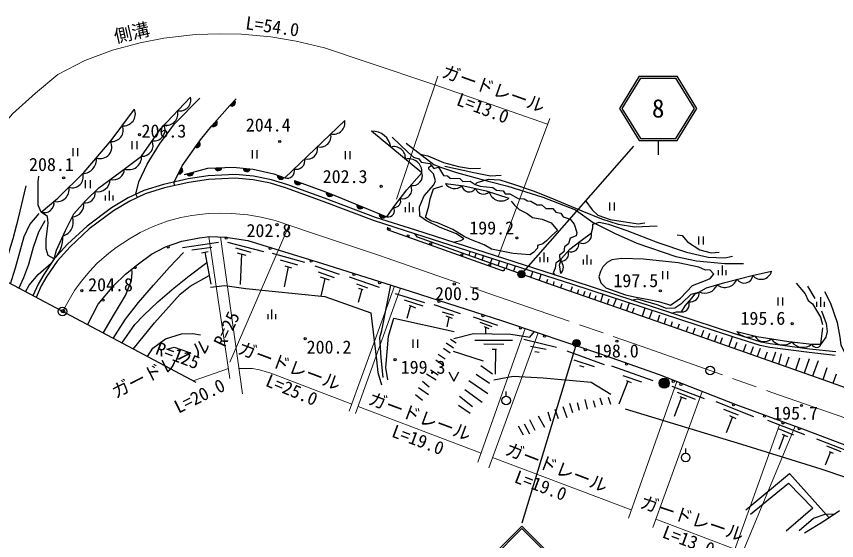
# Model space of a CAD drawing. Units: millimetres at full size, sheet at 1:1000; details may follow other scales. Extents: x 40000 to 2497605, y 20000 to 1622130.
# Drawn here: x 97594 to 211817, y 262159 to 335225 of the extents above; entities that cross this region are included whole.
import ezdxf
from ezdxf.enums import TextEntityAlignment as Align

# ---------------------------------------------------------------- set-up
doc = ezdxf.new("R2010")
doc.units = ezdxf.units.MM
doc.header["$LTSCALE"] = 1000
doc.header["$PDMODE"] = 32
doc.header["$PDSIZE"] = 500
doc.linetypes.add('CHAIN', pattern=[18.5, 12, -1.5, 3.5, -1.5])
for name, color, linetype, lineweight in [('M-BGD', 7, 'Continuous', 25), ('M-BMK', 2, 'CHAIN', 13), ('M-BMK-OTRS', 5, 'Continuous', 25), ('M-BMK-SRVR', 3, 'Continuous', 25), ('M-STR-HTXT', 7, 'Continuous', 13), ('M-STR-STRC', 7, 'Continuous', 25)]:
    doc.layers.add(name, color=color, linetype=linetype, lineweight=lineweight)
doc.layers.add('M-OTRS', color=6, linetype='Continuous')
doc.styles.add('ＭＳ ゴシック', font='')
doc.styles.get('ＭＳ ゴシック').set_extended_font_data('MS Gothic')

msp = doc.modelspace()

# ---------------------------------------------------------------- hatches: boundary and pattern name
at = {"layer": 'M-BGD'}
for points in [[(127327, 322807, 0.82183), (128006, 323528)], [(124808, 319958, 0.82183), (125464, 320700)], [(122479, 316977, 0.82183), (123061, 317778)], [(120126, 313271, 0.82183), (120555, 314164)], [(125224, 314119, 0.82183), (126214, 314157)], [(121323, 313292, 0.82183), (122279, 313551)], [(129177, 314071, 0.82183), (130162, 313967)], [(133944, 313103, 0.82183), (134878, 312773)], [(136303, 312337, 0.82183), (137235, 311999)], [(140757, 310720, 0.82183), (141679, 310358)], [(144993, 309007, 0.82183), (145910, 308632)], [(148122, 307729, 0.82183), (149039, 307354)], [(188516, 284109, 1), (187116, 284109, 1)]]:
    msp.add_hatch(color=256, dxfattribs=at).paths.add_polyline_path(points)
at = {"layer": 'M-STR-STRC'}
for points in [[(167416, 299290, 1), (168416, 299290, 1)], [(175100, 289691, 1), (176100, 289691, 1)]]:
    msp.add_hatch(color=256, dxfattribs=at).paths.add_polyline_path(points)

# ---------------------------------------------------------------- linework, layer by layer
at = {"layer": 'M-BGD'}
for p, q in [((113677, 317820), (113677, 316702)), ((114344, 317820), (114344, 316702)), ((105457, 316866), (105457, 315748)), ((106124, 316866), (106124, 315748)), ((130429, 316558), (130429, 315440)), ((131096, 316558), (131096, 315440)), ((143367, 316462), (143367, 315344)), ((144034, 316462), (144034, 315344)), ((107181, 312390), (107181, 311272)), ((107848, 312390), (107848, 311272)), ((119599, 311622), (119578, 312130)), ((110554, 309579), (110554, 310907)), ((110020, 309579), (110020, 310276)), ((111087, 309579), (111087, 310276)), ((114447, 309994), (114231, 310445)), ((151781, 307950), (151781, 308647)), ((152315, 307950), (152315, 309278)), ((152848, 307950), (152848, 308647)), ((180176, 309266), (180176, 308148)), ((180843, 309266), (180843, 308148)), ((192579, 304551), (192579, 303433)), ((193246, 304551), (193246, 303433)), ((120725, 303018), (125720, 303756)), ((122033, 302700), (124832, 303069)), ((127011, 303772), (132006, 302432)), ((128101, 302968), (130229, 302348)), ((123390, 302281), (124279, 302432)), ((123835, 302357), (124664, 297892)), ((128335, 302281), (129525, 301946)), ((128930, 302114), (128754, 297842)), ((133230, 302201), (137714, 300981)), ((160625, 301875), (160808, 302441)), ((161430, 301589), (161620, 302179)), ((162466, 301222), (162666, 301843)), ((170550, 300984), (170550, 301681)), ((171083, 300984), (171083, 302312)), ((171616, 300984), (171616, 301681)), ((177101, 300642), (177101, 301970)), ((134315, 301278), (136756, 300608)), ((134959, 300473), (135883, 300176)), ((139150, 300455), (142541, 299294)), ((163637, 300807), (163848, 301462)), ((164664, 300443), (164885, 301128)), ((165779, 300048), (166011, 300765)), ((166842, 299671), (167084, 300420)), ((176567, 300642), (176567, 301338)), ((177634, 300642), (177634, 301338)), ((195918, 299175), (195918, 300503)), ((135421, 300324), (134874, 297516)), ((139617, 299625), (141838, 298854)), ((169235, 298823), (169499, 299642)), ((187592, 299717), (187592, 298599)), ((188258, 299717), (188258, 298599)), ((195385, 299175), (195385, 299871)), ((196452, 299175), (196452, 299871)), ((139896, 298930), (141160, 298490)), ((140528, 298710), (139974, 296230)), ((143934, 298938), (148113, 297489)), ((170405, 298408), (170680, 299262)), ((171438, 298042), (171611, 298597)), ((172413, 297696), (172490, 298288)), ((144934, 297938), (146511, 297387)), ((145715, 297187), (145189, 295362)), ((145248, 297345), (145850, 297142)), ((173366, 297367), (173579, 297967)), ((174980, 297531), (174758, 296886)), ((175884, 297123), (175691, 296564)), ((207773, 297637), (208765, 295887)), ((150331, 296608), (154415, 295326)), ((176750, 296863), (176545, 296269)), ((177567, 296702), (177324, 296000)), ((178272, 296282), (178084, 295738)), ((179268, 296474), (178915, 295451)), ((181141, 295861), (180697, 294835)), ((203624, 296043), (203624, 294925)), ((204290, 296043), (204290, 294925)), ((209610, 294764), (209610, 296092)), ((151613, 295708), (154179, 294876)), ((152457, 294912), (151974, 293110)), ((152277, 294988), (153155, 294617)), ((155728, 295056), (159399, 293833)), ((180109, 295796), (179875, 295119)), ((181903, 295227), (181654, 294505)), ((182918, 295279), (182545, 294197)), ((209077, 294764), (209077, 295461)), ((210143, 294764), (210143, 295461)), ((132652, 293032), (132652, 293728)), ((133185, 293032), (133185, 294360)), ((133719, 293032), (133719, 293728)), ((156885, 294055), (158465, 293566)), ((183586, 294559), (183364, 293914)), ((185109, 294562), (184723, 293445)), ((186121, 294230), (185729, 293097)), ((187155, 293579), (186854, 292709)), ((157397, 293477), (158264, 293144)), ((157831, 293310), (157530, 291943)), ((161197, 293339), (164571, 292165)), ((162126, 292592), (163802, 292016)), ((188046, 293134), (187788, 292387)), ((188937, 292639), (188737, 292059)), ((162756, 291984), (163407, 291728)), ((162944, 291910), (162931, 290995)), ((189878, 292306), (189673, 291729)), ((191090, 291947), (190864, 291308)), ((192068, 291749), (191795, 290978)), ((193291, 291448), (192976, 290560)), ((152796, 290167), (152796, 289049)), ((153463, 290167), (153463, 289049)), ((158044, 290247), (158820, 289708)), ((168269, 290253), (172789, 289123)), ((194123, 291027), (193849, 290251)), ((195087, 290726), (194799, 289914)), ((195889, 290405), (195613, 289626)), ((197292, 290573), (196807, 289203)), ((157073, 288997), (158022, 288308)), ((157440, 289730), (158475, 289019)), ((161415, 290112), (166667, 290097)), ((162683, 289584), (165460, 289554)), ((169201, 289282), (171382, 288846)), ((197916, 289753), (197619, 288915)), ((199173, 289503), (198815, 288492)), ((200187, 289149), (199827, 288134)), ((156319, 288157), (157289, 287510)), ((158432, 288566), (162615, 287209)), ((163860, 288845), (164433, 288860)), ((164299, 288857), (164275, 285355)), ((169815, 288529), (170390, 288410)), ((174256, 288608), (179431, 286726)), ((201161, 288916), (200766, 287801)), ((202143, 288409), (201798, 287436)), ((203314, 288407), (202839, 287067)), ((204119, 288214), (203739, 286748)), ((155995, 287359), (157116, 286584)), ((175208, 287340), (178063, 286428)), ((205157, 287707), (204697, 286409)), ((206674, 287576), (206086, 285917)), ((208018, 287479), (207311, 285483)), ((209233, 287198), (208480, 285070)), ((155241, 285959), (156340, 285248)), ((162249, 286557), (163905, 285403)), ((176021, 286567), (176596, 286369)), ((180448, 286525), (186226, 284458)), ((210473, 286232), (209885, 284572)), ((154711, 285425), (156040, 284576)), ((160615, 284467), (163230, 282659)), ((161639, 285338), (163470, 284096)), ((182040, 285180), (184650, 284278)), ((182516, 284475), (183206, 284212)), ((211739, 285362), (211277, 284073)), ((153599, 283508), (154972, 282507)), ((154144, 284401), (155059, 283596)), ((182755, 284384), (181474, 281157)), ((188874, 283683), (193389, 281955)), ((153164, 282507), (154166, 281723)), ((159308, 282311), (161116, 280830)), ((160049, 283204), (162467, 281440)), ((165809, 282286), (165809, 282964)), ((180006, 282152), (180323, 281182)), ((190195, 282150), (189201, 279440)), ((189604, 282838), (192140, 281878)), ((189988, 282224), (190853, 281917)), ((159155, 281048), (160768, 279937)), ((174622, 281329), (175044, 280000)), ((175678, 281393), (175973, 280359)), ((176755, 281836), (177071, 280464)), ((177895, 281667), (178190, 280781)), ((178824, 282047), (179183, 281076)), ((195003, 281552), (200247, 279459)), ((171582, 280105), (171962, 278839)), ((172595, 280464), (173039, 279198)), ((173672, 280865), (174242, 279325)), ((196059, 280457), (198096, 279670)), ((169027, 279029), (169808, 277531)), ((170252, 279536), (171159, 277953)), ((197337, 279401), (196443, 277174)), ((196885, 279612), (197788, 279190)), ((202194, 278937), (207343, 276959)), ((167486, 278164), (168182, 276919)), ((168309, 278438), (169048, 277045)), ((203674, 277784), (205821, 276924)), ((204526, 276869), (203787, 274862)), ((204253, 276994), (204968, 276667)), ((209040, 276329), (213346, 274689)), ((210429, 275348), (212421, 274577)), ((190798, 274332), (190798, 275010)), ((210959, 274517), (210222, 272660)), ((210780, 274591), (211355, 274353))]:
    msp.add_line(p, q, dxfattribs=at)
for points in [[(102867, 301435), (103172, 302660), (104412, 305385), (105605, 307721), (107208, 309538), (109090, 311328), (112046, 313534), (115036, 315720), (117711, 319618), (121850, 323978)], [(114238, 310448), (114633, 312146), (115801, 314626), (117523, 317409), (119629, 320238), (123153, 323843)], [(119578, 312130), (120674, 314412), (123218, 318027), (124808, 319958), (127327, 322807), (128192, 323724)], [(101028, 307955), (103347, 309882), (107040, 313510), (110808, 317947), (114025, 322272)], [(121004, 313206), (124242, 314082), (127794, 314217), (130560, 313925), (133460, 313273), (134989, 312734), (143325, 320736)], [(136303, 312337), (141141, 310581), (149184, 307295), (150282, 308878), (151972, 311046), (154075, 313414), (147059, 319204)], [(149937, 318397), (152086, 316284), (152888, 315622), (153631, 315389), (153945, 314902), (155153, 314716), (155386, 314421), (155723, 314042), (156513, 314240), (158871, 313484), (163306, 312236), (166010, 311544), (170916, 310007), (175437, 308245), (177939, 306501), (180983, 304942), (184007, 303630), (189421, 301779), (192304, 301164), (196264, 300799), (198839, 300760)], [(156513, 314240), (155727, 314548), (151896, 317494)], [(153811, 316021), (154877, 315789), (157090, 314868), (159159, 314294), (160819, 314038), (162222, 314079)], [(158411, 303738), (159485, 303987), (159915, 304218), (158901, 304912), (156608, 305794), (154700, 306730), (153763, 307391), (153730, 308681), (154365, 310230), (155729, 311754), (155960, 312326), (155657, 313270), (155027, 313945), (155035, 314208), (155386, 314421)], [(156361, 314202), (157091, 313053), (157644, 312982), (158013, 312664), (159365, 312623), (159765, 312224), (160769, 312275), (161476, 311794), (162183, 311569), (163921, 311360), (164449, 311008), (165381, 310905), (165660, 310512), (166313, 310512), (167467, 309849), (168291, 309811), (168752, 309494), (169258, 309463), (170097, 308972), (170745, 308951), (171326, 308435), (172309, 308450), (172732, 307919), (173410, 307786), (173747, 307265), (174733, 306953), (175274, 306262), (175661, 305115), (175535, 304650), (174707, 304304), (174492, 303530), (173940, 303093), (173818, 302397), (173216, 301953), (173254, 301252), (172697, 300837), (172646, 300117), (172328, 299496), (172582, 299174)], [(157244, 314366), (161290, 313455), (163636, 313004), (165122, 313107)], [(211696, 288455), (208055, 288864), (202587, 289584), (201299, 289825), (197638, 290986), (175252, 298314), (153224, 305409), (147618, 307191), (140508, 309896), (135249, 311812), (133108, 312455), (130624, 312954), (128083, 313182), (124313, 313007), (121518, 312563), (118086, 311796), (115337, 310975), (113139, 309922), (110831, 308532), (107427, 305996), (104720, 303480), (102867, 301435), (101394, 299258), (100614, 297883), (99899, 296268)], [(102867, 301435), (102020, 301902), (101733, 302848), (101746, 304118), (101858, 305289), (101995, 306422), (101920, 307344), (101028, 307955), (100622, 308929), (100603, 310056), (100603, 311187), (100636, 312169), (100727, 312977)], [(323791, 313403), (314673, 305635), (305678, 298542), (291499, 287646), (289847, 286616), (286264, 283898), (281839, 280940), (276118, 277298), (273003, 275563), (267822, 272905), (264253, 271395), (260249, 270549), (256667, 270257), (253467, 270604), (248166, 271444), (242765, 272932), (232873, 276325), (209958, 284546), (188982, 291974), (172413, 297696), (156696, 303268), (153470, 304452), (153072, 304932)], [(211641, 287958), (207994, 288368), (202509, 289090), (201177, 289339), (197485, 290510), (175098, 297839), (153072, 304932), (147453, 306719), (140334, 309428), (135092, 311337), (132987, 311969), (130552, 312458), (128072, 312681), (124364, 312509), (121611, 312072), (118212, 311312), (115517, 310507), (113376, 309481), (111110, 308116), (107747, 305612), (105076, 303128), (103262, 301126), (101819, 298994), (101061, 297658), (100342, 296033)], [(157357, 311935), (159902, 311591), (163004, 310892), (166187, 309878)], [(161476, 311794), (161754, 312073), (163350, 312514), (164913, 312428), (166839, 311835), (169574, 310905), (172034, 309933), (176360, 308114), (179099, 307006), (181390, 306274), (183689, 305898), (186852, 306026)], [(95401, 298656), (96172, 301065), (97157, 304266), (97893, 307106), (98948, 311607)], [(166498, 309460), (166951, 308914), (167625, 308298), (168706, 307729), (169461, 307172), (170797, 306940), (172063, 306463), (172954, 305389), (172166, 304683), (171394, 303961), (170901, 303534), (170178, 303288), (170162, 302910), (169603, 302319), (169078, 301975), (166778, 302172), (163773, 302795), (162754, 303370), (160816, 304109), (159953, 304530), (158393, 305507), (156251, 306434), (155292, 306749), (154583, 307196), (155020, 308780), (155227, 309815), (155659, 311186), (156964, 311616)], [(176890, 309491), (177757, 308271), (178571, 307535), (180303, 306920), (182374, 306582), (184177, 306295), (185125, 306428)], [(96751, 297939), (97453, 300186), (98660, 304525), (99487, 306200), (100754, 307734)], [(97915, 297321), (98628, 298836), (99322, 300684), (99985, 303080), (100714, 305186), (101596, 306772)], [(173412, 299406), (173223, 300608), (173506, 301487), (174679, 302779), (176240, 303982), (177674, 305051), (177858, 305748), (177874, 306250), (178754, 306535), (180050, 306265), (182591, 305366), (186918, 303708), (190932, 302364), (193942, 301668), (196268, 301579), (197305, 301789)], [(149275, 305855), (149209, 305586), (149313, 305454), (149725, 305345), (165249, 299821), (165474, 299819), (165577, 299874), (165591, 299940), (165545, 300036)], [(107515, 292224), (108992, 295099), (111150, 297711), (112786, 299313), (114575, 300753), (116412, 302066), (118353, 303111), (120609, 303887), (123088, 304380), (124550, 304536), (126763, 304468), (129826, 304001), (133726, 302793), (140098, 300819), (152581, 296880), (165276, 292791), (178814, 288249), (187097, 285289), (197790, 281114), (207065, 277725), (218468, 273431)], [(189612, 304756), (190329, 304693), (191061, 303805), (192791, 302684), (194366, 302248), (195467, 302381)], [(111066, 290338), (112791, 293004), (114597, 295341), (116707, 297773), (118893, 300281), (120870, 302315)], [(98871, 296813), (99394, 297745), (100606, 299242), (102443, 300808)], [(112290, 289688), (114102, 292263), (115281, 293555), (117277, 295436), (119578, 297412), (121650, 299065), (124104, 300909)], [(109668, 291081), (111099, 293555), (112810, 296310), (113627, 298419), (113722, 299483), (113681, 300033)], [(188843, 293865), (189508, 294060), (190234, 294060), (190729, 294905), (191679, 295959), (192114, 296554), (192622, 296809), (193711, 297391), (196260, 298153), (200058, 299111), (202755, 299705)], [(113856, 288857), (116846, 292512), (120397, 296511), (121798, 297607), (124435, 299127)], [(124624, 297495), (126623, 297700), (129532, 297314), (140548, 296170), (146967, 293908), (147749, 287355), (147921, 285580), (148440, 283852)], [(148660, 284888), (148380, 287628), (148209, 290461), (148489, 291427), (149279, 295420), (149761, 297770)], [(206180, 298033), (207430, 296548), (207859, 295618), (208471, 295165), (209585, 293280), (209855, 292301)], [(183266, 295691), (184072, 295858), (186802, 295088), (188083, 294559), (189308, 294618), (190280, 295259), (191573, 296512), (192622, 296809)], [(210153, 296868), (210974, 295250), (211915, 292559), (212283, 290525), (212395, 289457), (213135, 287932), (213276, 287028), (213983, 285038), (215133, 283694), (215746, 282469)], [(209709, 294202), (210377, 292420), (210522, 291318), (210333, 290527), (209641, 289554)], [(149320, 284560), (149053, 286294), (149431, 290631), (150165, 293166), (158554, 291298)], [(158518, 290313), (161243, 291019), (166467, 290944), (169088, 290535), (169764, 291285)], [(197938, 291306), (200689, 290618), (205151, 289897), (208388, 289529), (209641, 289554), (209896, 291795)], [(115845, 287801), (116598, 288974), (118338, 290260), (120585, 290985), (122143, 291003), (123230, 290822)], [(118599, 288851), (119571, 289125), (121705, 288386)], [(157793, 285687), (158509, 284392), (159224, 285687)], [(164070, 284555), (166777, 285061), (170931, 284829), (177652, 284229), (180377, 282572)], [(182360, 280547), (198553, 275607), (209620, 272156), (216634, 269785), (217995, 269277)], [(199195, 266456), (205269, 271514), (210795, 265350)], [(199807, 265844), (205115, 270175), (208486, 266660), (204811, 263485)], [(212218, 266289), (210072, 264873), (207332, 263196)], [(206588, 263574), (208620, 265291), (210248, 265829), (211615, 265891)]]:
    msp.add_lwpolyline(points, dxfattribs=at)
msp.add_lwpolyline([(194704, 299318), (194165, 299899), (193569, 299871), (192619, 300253), (189768, 300877), (184930, 301374), (181912, 301479), (180521, 301291), (179855, 300929), (179276, 300321), (178928, 299684), (178711, 298903), (179001, 298078), (179696, 297412), (182433, 296399), (183925, 296109), (185663, 295747), (187024, 295472), (188284, 295096), (188704, 294995), (190094, 295964), (191731, 297730), (193559, 298436), (194218, 298690)], close=True, dxfattribs=at)
for centre, radius in [((114731, 318740), 150), ((134268, 317794), 150), ((104173, 312721), 150), ((148401, 311541), 150), ((133880, 306194), 150), ((149505, 305558), 150), ((126808, 304325), 150), ((152143, 304643), 150), ((167288, 304349), 150), ((118733, 303083), 150), ((132926, 302887), 150), ((155286, 303525), 150), ((159619, 301983), 150), ((138635, 301118), 150), ((163525, 300593), 150), ((114143, 300213), 150), ((144611, 299241), 150), ((148179, 298115), 150), ((106715, 296998), 150), ((158570, 297934), 150), ((187274, 296965), 150), ((109653, 295665), 150), ((156452, 295479), 150), ((162584, 293504), 150), ((205623, 292394), 150), ((167787, 291794), 150), ((137803, 290299), 150), ((171151, 290666), 150), ((181222, 289964), 150), ((176812, 288767), 150), ((150330, 287378), 150), ((182566, 286754), 150), ((187816, 284109), 700), ((189072, 284363), 150), ((190148, 283943), 150), ((165809, 281686), 600), ((197456, 281090), 150), ((206928, 280984), 150), ((201784, 279500), 150), ((204349, 278563), 150), ((206609, 277737), 150), ((190798, 273732), 600)]:
    msp.add_circle(centre, radius, dxfattribs=at)
for centre, radius, start, end in [((120333, 323604), 1562, 259.12375, 13.84225), ((127596, 323234), 505, 237.87828, 35.53647), ((112509, 321621), 1650, 263.47841, 23.22703), ((118509, 321645), 1587, 257.44838, 15.51761), ((110902, 319347), 1555, 262.08109, 24.12422), ((116706, 319451), 1594, 262.93429, 23.87363), ((125063, 320394), 505, 239.68797, 37.34617), ((141753, 320415), 1604, 256.14085, 11.51558), ((139906, 318515), 1502, 254.4722, 13.18423), ((147238, 316709), 2502, 6.82171, 94.10693), ((109253, 317032), 1631, 250.96249, 28.36609), ((115071, 317276), 1556, 268.71231, 22.37882), ((122691, 317435), 505, 245.18083, 42.83902), ((138139, 316735), 1406, 253.96916, 13.68727), ((150190, 315501), 1576, 353.68442, 107.24422), ((106776, 315264), 1958, 271.65247, 6.63665), ((113234, 315667), 1804, 250.63889, 1.69713), ((136570, 315118), 1210, 254.91903, 12.7374), ((152225, 313533), 1854, 356.30598, 104.62267), ((120252, 313760), 505, 255.51528, 53.17347), ((125715, 314236), 505, 193.34446, 351.00265), ((105393, 312853), 1509, 251.49916, 17.49593), ((111105, 313975), 1531, 253.46973, 359.65067), ((121775, 313516), 505, 206.31701, 3.9752), ((129680, 314116), 505, 185.14093, 342.79912), ((134443, 313030), 505, 171.74076, 329.39895), ((135328, 313648), 975, 249.64482, 18.01161), ((152778, 313003), 1360, 259.21219, 17.56943), ((108887, 312565), 1783, 259.08283, 358.13246), ((136802, 312260), 505, 171.21757, 328.87576), ((158605, 312671), 1449, 210.52067, 314.05927), ((103236, 311106), 1708, 256.08575, 10.65529), ((107196, 310587), 1372, 259.40596, 9.53279), ((141253, 310630), 505, 169.7101, 327.36829), ((151349, 311099), 1304, 255.72877, 25.81781), ((160645, 311808), 1047, 189.82319, 326.26815), ((162637, 311650), 1199, 200.65423, 311.68075), ((165107, 311246), 1743, 196.39109, 308.29675), ((150257, 309460), 857, 259.52061, 25.92194), ((101484, 309235), 1358, 250.40968, 9.02674), ((105328, 308942), 1642, 272.18276, 10.38034), ((145488, 308910), 505, 168.95012, 326.60832), ((149379, 308139), 866, 256.97938, 33.52068), ((103453, 306577), 2069, 286.86525, 20.49395), ((148617, 307632), 505, 168.95012, 326.60832), ((176472, 304808), 1226, 242.35357, 11.39611), ((99872, 304363), 4188, 315.66371, 3.21108), ((174828, 303499), 1098, 247.66475, 11.75941), ((173529, 302088), 967, 261.8191, 24.14433), ((172570, 300259), 1199, 314.63501, 46.70417), ((201308, 300065), 1491, 218.80367, 346.00838), ((196270, 299247), 1800, 232.12384, 338.165), ((198938, 299274), 1217, 214.92845, 353.24425), ((193522, 298385), 1736, 241.92403, 341.20792), ((191380, 296750), 1329, 262.40079, 4.48846), ((190327, 295023), 968, 264.47594, 24.98019), ((199561, 292560), 2051, 217.70277, 294.23954), ((201726, 291409), 1507, 208.52342, 311.91144), ((204347, 291364), 1940, 213.69399, 308.72382), ((207138, 291123), 2026, 218.90469, 308.0963), ((209011, 289725), 653, 197.48825, 344.86462)]:
    msp.add_arc(centre, radius, start, end, dxfattribs=at)
at = {"layer": 'M-BMK'}
msp.add_lwpolyline([(103996, 294092), (105701, 297005), (106627, 298266), (107838, 299716), (108811, 300779), (110482, 302240), (111478, 302994), (113348, 304221), (114831, 305108), (116655, 305936), (118609, 306661), (120513, 307177), (122020, 307475), (124282, 307744), (125994, 307782), (127608, 307751), (129825, 307553), (131674, 307241), (133651, 306784), (138424, 305162), (148018, 301939), (163235, 296651), (184614, 289262), (202819, 282792), (216394, 278083)], dxfattribs=at)
at = {"layer": 'M-BMK-OTRS'}
msp.add_line((84305, 304548), (122565, 284232), dxfattribs=at)
at = {"layer": 'M-BMK-SRVR'}
for centre in [(103996, 294092), (194207, 285853)]:
    msp.add_circle(centre, 600, dxfattribs=at)
at = {"layer": 'M-OTRS'}
msp.add_point((104085, 294139), dxfattribs=at)
at = {"layer": 'M-STR-HTXT'}
for p, q in [((150514, 309763), (156286, 326886)), ((164706, 301699), (171897, 321005)), ((127323, 287044), (135590, 306125)), ((127325, 284742), (124384, 304518)), ((129079, 282626), (126034, 304490)), ((143958, 280204), (150271, 297609)), ((144837, 279871), (151094, 297349)), ((161864, 273096), (168457, 291723)), ((163368, 272296), (170238, 291126)), ((122214, 284419), (127114, 286161)), ((182822, 265283), (189552, 284330)), ((186222, 263973), (193091, 282949)), ((162312, 274361), (145190, 280857)), ((197307, 260036), (203855, 278290)), ((198332, 259564), (206028, 278104)), ((183226, 266426), (163901, 273758)), ((197638, 260958), (186641, 265131))]:
    msp.add_line(p, q, dxfattribs=at)
for points in [[(86070, 303611), (88630, 308257), (89845, 310530), (91491, 313861), (92981, 316291), (94343, 318498), (97030, 321621), (100254, 324543), (103347, 327117), (107126, 329066), (110974, 330494), (114816, 331535), (118113, 332186), (122525, 332712), (125962, 332787), (128962, 332729), (133016, 332367), (136572, 331769), (140507, 330858), (146425, 328847), (155877, 325672)], [(155878, 325674), (171422, 320272), (171601, 320210)], [(144315, 281189), (133004, 285480), (131431, 285971), (130457, 286157), (128590, 286133)]]:
    msp.add_lwpolyline(points, dxfattribs=at)
at = {"layer": 'M-STR-STRC'}
for p, q in [((184336, 326908), (181572, 322408)), ((184336, 326908), (189608, 326908)), ((192372, 322408), (189608, 326908)), ((184504, 326608), (181924, 322408)), ((184504, 326608), (189440, 326608)), ((192020, 322408), (189440, 326608)), ((181572, 322408), (184336, 317908)), ((181924, 322408), (184504, 318208)), ((186819, 322484), (186972, 322408)), ((189440, 318208), (192020, 322408)), ((189608, 317908), (192372, 322408)), ((184336, 317908), (189608, 317908)), ((184504, 318208), (189440, 318208)), ((186972, 317908), (186972, 315908)), ((167916, 299290), (183594, 317156)), ((175600, 289691), (167999, 264603)), ((163500, 259683), (168000, 264183)), ((172500, 259683), (168000, 264183)), ((163853, 259683), (168000, 263829)), ((172146, 259683), (168000, 263829))]:
    msp.add_line(p, q, dxfattribs=at)
for centre in [(167916, 299290), (175600, 289691)]:
    msp.add_circle(centre, 500, dxfattribs=at)

# ---------------------------------------------------------------- texts
at = {"layer": 'M-BGD', "style": 'ＭＳ ゴシック'}
for s, p in [('204.4', (129545, 318629)), ('206.3', (115018, 317786)), ('208.1', (99351, 313125)), ('202.3', (140254, 311440)), ('202.8', (129638, 303912)), ('199.2', (160661, 304280)), ('197.5', (180735, 296932)), ('204.8', (107581, 296368)), ('200.5', (155895, 295129)), ('195.6', (198430, 291689)), ('200.2', (138014, 287670)), ('198.0', (178027, 287135)), ('199.3', (151112, 284865)), ('195.7', (202983, 278468))]:
    msp.add_text(s, height=1833, dxfattribs=at).set_placement(p, align=Align.BOTTOM_LEFT)
at = {"layer": 'M-STR-HTXT', "style": 'ＭＳ ゴシック'}
for s, rotation, p in [('L=54.0', 352.017, (129340, 332899)), ('側溝', 12.853, (111545, 330969)), ('ガードレール', 340.335, (156496, 326302)), ('L=13.0', 339.206, (158552, 322393)), ('R=25', 64.714, (127128, 288776)), ('ガードレール', 26.915, (111675, 281447)), ('R=125', 339.505, (116641, 287674)), ('ガードレール', 339.542, (128086, 287767)), ('L=20.0', 26.384, (120401, 279352)), ('L=25.0', 337.436, (131939, 283258)), ('ガードレール', 339.603, (146257, 280719)), ('L=19.0', 339.444, (149517, 276161)), ('ガードレール', 338.951, (165308, 273697)), ('L=19.0', 339.189, (166603, 269806)), ('ガードレール', 341.457, (184132, 266264)), ('L=13.0', 339.254, (187203, 262126))]:
    msp.add_text(s, height=1833, rotation=rotation, dxfattribs=at).set_placement(p, align=Align.BOTTOM_LEFT)
at = {"layer": 'M-STR-STRC', "style": 'ＭＳ ゴシック'}
msp.add_text('8', height=2566, dxfattribs=at).set_placement((186972, 322408), align=Align.MIDDLE_CENTER)

doc.saveas('drawing.dxf')
